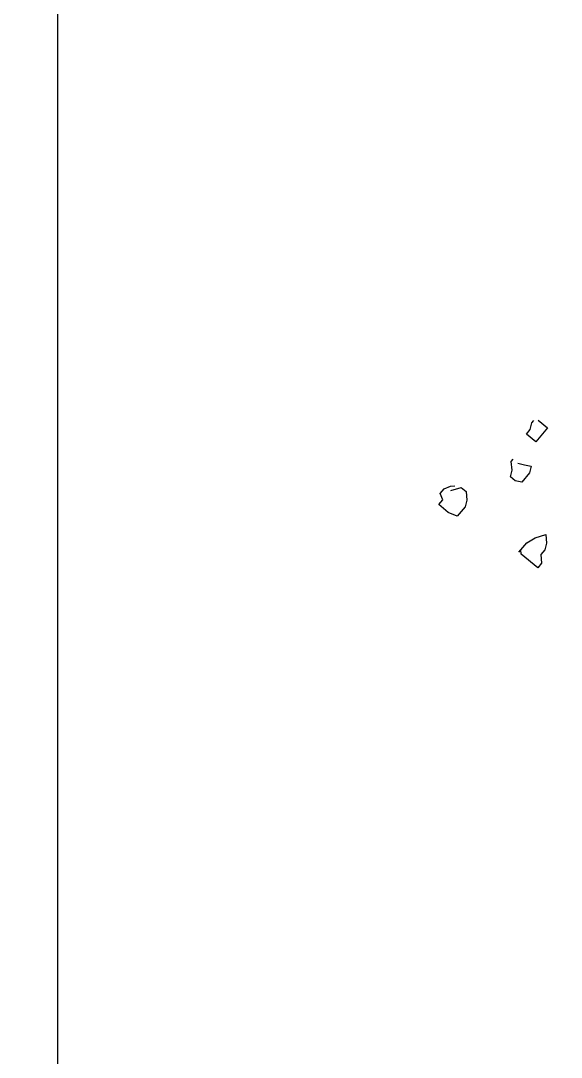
# Model space of a CAD drawing. Header units: metres. Extents: x 116 to 542, y -164 to 56.
# Drawn here: x 489.311 to 490.017, y -96.685 to -95.33 of the extents above; entities that cross this region are included whole.
import ezdxf

# ---------------------------------------------------------------- set-up
doc = ezdxf.new("R2010")
doc.units = ezdxf.units.M
doc.layers.add('AR-169$0$A-EXTERIOR', color=8, linetype='Continuous')
doc.layers.add('AR-169$0$A-JARDIN', color=8, linetype='Continuous')

# ---------------------------------------------------------------- blocks, each defined once
blk = doc.blocks.new('AR-169$0$ARBOL-03')
for p, q in [((0.84351, 0.38721), (0.8408, 0.38449)), ((0.84894, 0.38992), (0.84351, 0.38721)), ((0.85437, 0.38992), (0.84894, 0.38992)), ((0.85709, 0.38449), (0.85437, 0.38992)), ((0.84623, 0.38449), (0.83808, 0.37907)), ((0.83808, 0.37907), (0.83808, 0.37364)), ((0.86252, 0.38449), (0.85709, 0.38449)), ((0.86252, 0.37364), (0.86252, 0.38449)), ((0.7539, 0.36821), (0.75119, 0.36821)), ((0.75934, 0.3655), (0.7539, 0.36821)), ((0.83808, 0.37364), (0.84351, 0.36821)), ((0.84351, 0.36821), (0.84894, 0.3655)), ((0.8598, 0.3655), (0.86252, 0.37364)), ((0.74847, 0.3655), (0.74847, 0.35464)), ((0.76477, 0.3655), (0.75934, 0.3655)), ((0.76477, 0.35464), (0.76477, 0.3655)), ((0.79192, 0.36007), (0.7892, 0.36007)), ((0.79735, 0.35464), (0.79192, 0.36007)), ((0.84894, 0.3655), (0.8598, 0.3655)), ((0.74847, 0.35464), (0.76477, 0.35464)), ((0.78649, 0.34921), (0.78377, 0.34378)), ((0.7892, 0.35464), (0.78649, 0.34921)), ((0.80278, 0.35193), (0.79735, 0.35464)), ((0.80278, 0.3465), (0.80278, 0.35193)), ((0.78377, 0.34378), (0.7892, 0.34107)), ((0.7892, 0.34107), (0.80007, 0.34107)), ((0.80007, 0.34107), (0.80278, 0.3465)), ((0.82994, 0.30036), (0.82179, 0.29493)), ((0.82179, 0.29493), (0.82722, 0.2895)), ((0.83808, 0.30307), (0.82994, 0.30036)), ((0.84894, 0.30307), (0.83808, 0.30307)), ((0.84894, 0.30036), (0.84623, 0.30307)), ((0.84894, 0.28136), (0.84894, 0.30036)), ((0.82722, 0.2895), (0.83265, 0.28679)), ((0.83265, 0.28679), (0.83808, 0.28679)), ((0.83808, 0.28679), (0.84351, 0.28136)), ((0.84351, 0.28136), (0.84894, 0.28136))]:
    blk.add_line(p, q)

msp = doc.modelspace()

# ---------------------------------------------------------------- linework, layer by layer
msp.add_circle((496.5529, -118.4388), 45.3176)
at = {"layer": 'AR-169$0$A-EXTERIOR', "color": 8, "linetype": 'Continuous'}
msp.add_lwpolyline([(489.3587, -92.7104), (489.3587, -98.7104), (492.5187, -98.7104)], dxfattribs=at)

# ---------------------------------------------------------------- block references
at = {"layer": 'AR-169$0$A-JARDIN', "xscale": -1.475113731629542, "yscale": 1.475113731629542, "zscale": 1.475113731629542, "rotation": 49.86264959063404}
msp.add_blockref('AR-169$0$ARBOL-03', (491.1111, -95.3556), dxfattribs=at)

doc.saveas('drawing.dxf')
